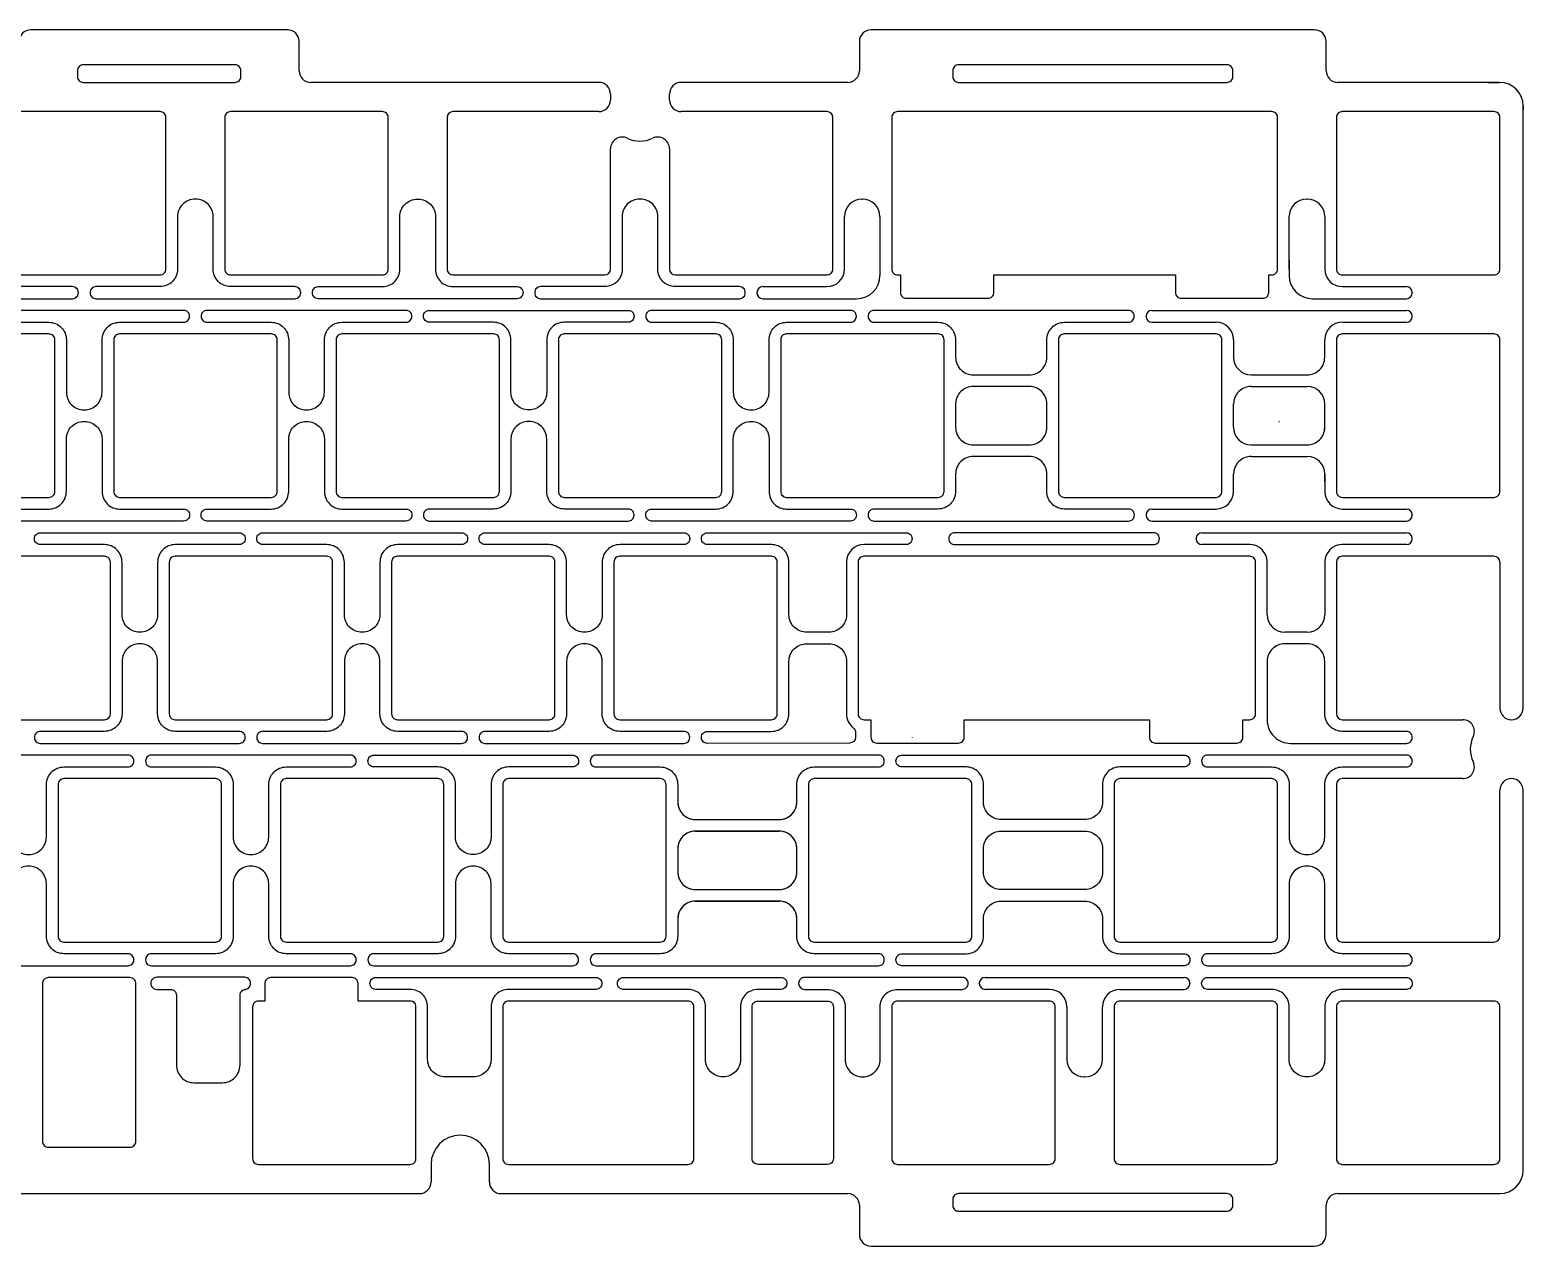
# Model space of a CAD drawing. Header units: millimetres. Extents: x 0 to 304, y 0 to 104.
# Drawn here: x 175.8 to 303.7, y 0 to 104.2 of the extents above; entities that cross this region are included whole.
import ezdxf

# ---------------------------------------------------------------- set-up
doc = ezdxf.new("R2010")
doc.units = ezdxf.units.MM
doc.layers.get('0').update_dxf_attribs({"linetype": 'CONTINUOUS'})

msp = doc.modelspace()

# ---------------------------------------------------------------- linework, layer by layer
for p, q in [((197.87, 104.2), (175.87, 104.2)), ((285.87, 104.2), (247.87, 104.2)), ((198.87, 100.7), (198.87, 103.2)), ((246.87, 103.2), (246.87, 100.7)), ((286.87, 100.7), (286.87, 103.2)), ((224.55, 99.7), (199.87, 99.7)), ((225.55, 98.7), (225.55, 98.2)), ((230.6, 98.2), (230.6, 98.7)), ((245.87, 99.7), (231.6, 99.7)), ((301.67, 99.7), (287.87, 99.7)), ((300.75, 99.7), (301.75, 99.7)), ((303.75, 46.1), (303.75, 97.84)), ((303.75, 97.7), (303.75, 97.39)), ((211.55, 96.7), (211.55, 83.7)), ((224.55, 97.2), (212.05, 97.2)), ((244.1, 97.2), (231.6, 97.2)), ((244.6, 83.7), (244.6, 96.7)), ((225.55, 83.7), (225.55, 94.02)), ((230.6, 94.02), (230.6, 83.7)), ((247.09, 89.7), (247.14, 89.7)), ((285.2, 89.7), (285.25, 89.7)), ((245.59, 83.7), (245.59, 88.2)), ((248.64, 88.2), (248.64, 83.7)), ((283.7, 83.7), (283.7, 88.2)), ((286.75, 88.2), (286.75, 83.7)), ((283.7, 84.5), (283.7, 83.17)), ((212.05, 83.2), (225.05, 83.2)), ((231.1, 83.2), (244.1, 83.2)), ((248.64, 84.38), (248.64, 83.17)), ((238.59, 82.2), (244.09, 82.2)), ((288.25, 82.2), (293.75, 82.2)), ((238.09, 81.7), (238.09, 81.67)), ((238.59, 81.17), (246.64, 81.17)), ((285.7, 81.17), (293.75, 81.17)), ((294.25, 81.7), (294.25, 81.67)), ((271.44, 79.65), (271.44, 79.67)), ((271.44, 79.65), (271.44, 79.67)), ((271.94, 80.17), (293.75, 80.17)), ((271.94, 80.17), (293.75, 80.17)), ((294.25, 79.65), (294.25, 79.67)), ((294.25, 79.65), (294.25, 79.67)), ((271.94, 79.15), (277.44, 79.15)), ((271.94, 79.15), (277.44, 79.15)), ((288.25, 79.15), (293.75, 79.15)), ((288.25, 79.15), (293.75, 79.15)), ((278.94, 77.65), (278.94, 76.15)), ((278.94, 77.65), (278.94, 76.15)), ((278.94, 77.65), (278.94, 76.15)), ((286.75, 76.15), (286.75, 77.65)), ((286.75, 76.15), (286.75, 77.65)), ((286.75, 76.15), (286.75, 77.65)), ((280.44, 74.65), (285.25, 74.65)), ((280.44, 73.65), (285.25, 73.65)), ((278.94, 70.15), (278.94, 72.15)), ((286.75, 70.15), (286.75, 72.15)), ((282.82, 70.65), (282.88, 70.65)), ((286.73, 70.15), (286.73, 69.9)), ((280.44, 68.65), (285.25, 68.65)), ((280.44, 67.65), (285.25, 67.65)), ((278.94, 64.65), (278.94, 66.15)), ((278.94, 64.65), (278.94, 66.15)), ((278.94, 64.65), (278.94, 66.15)), ((286.74, 66.29), (286.75, 64.65)), ((286.75, 66.15), (286.75, 64.65)), ((286.75, 66.15), (286.75, 64.65)), ((271.94, 63.15), (277.44, 63.15)), ((274.12, 63.15), (277.44, 63.15)), ((288.25, 63.15), (293.75, 63.15)), ((288.25, 63.15), (293.75, 63.15)), ((271.44, 62.65), (271.44, 62.62)), ((271.94, 62.12), (293.75, 62.12)), ((274.12, 62.12), (293.75, 62.12)), ((294.25, 62.65), (294.25, 62.62)), ((294.25, 62.65), (294.25, 62.62)), ((275.73, 60.6), (275.73, 60.62)), ((276.23, 61.12), (293.75, 61.12)), ((294.25, 60.6), (294.25, 60.62)), ((280.32, 60.1), (276.23, 60.1)), ((293.75, 60.1), (288.25, 60.1)), ((301.25, 59.1), (288.25, 59.1)), ((281.82, 54.1), (281.82, 58.6)), ((286.75, 58.6), (286.75, 54.1)), ((287.75, 58.6), (287.75, 45.6)), ((301.75, 58.6), (301.75, 46.1)), ((285.25, 52.6), (283.32, 52.6)), ((288.25, 45.1), (298.57, 45.1)), ((302.75, 45.1), (302.75, 45.1)), ((251.39, 43.6), (251.39, 43.57)), ((298.57, 40.05), (288.25, 40.05)), ((287.75, 39.55), (287.75, 26.55)), ((301.75, 26.55), (301.75, 39.05)), ((303.75, 16.56), (303.75, 39.05)), ((303.75, 6.5), (303.75, 39.05)), ((232.81, 36.55), (240.01, 36.55)), ((232.81, 35.55), (240.01, 35.55)), ((232.81, 30.55), (240.01, 30.55)), ((232.81, 29.55), (240.01, 29.55)), ((288.25, 26.05), (301.25, 26.05)), ((257.15, 22.5), (257.15, 22.52)), ((257.65, 23.02), (274.7, 23.02)), ((263.15, 22), (257.65, 22)), ((269.2, 22), (274.7, 22)), ((275.2, 22.52), (275.2, 22.5)), ((264.65, 20.5), (264.65, 16)), ((267.7, 16), (267.7, 20.5)), ((266.2, 14.5), (266.15, 14.5)), ((210.17, 7), (210.17, 5.5)), ((215.17, 5.5), (215.17, 7)), ((172.87, 4.5), (209.17, 4.5)), ((216.17, 4.5), (245.87, 4.5)), ((287.87, 4.5), (301.75, 4.5)), ((246.87, 3.5), (246.87, 1)), ((286.87, 1), (286.87, 3.5)), ((247.87, 0), (285.87, 0))]:
    msp.add_line(p, q)
for points in [[(193.37, 99.7, 0.414214), (193.87, 100.2), (193.87, 100.7, 0.414214), (193.37, 101.2), (180.37, 101.2, 0.414214), (179.87, 100.7), (179.87, 100.2, 0.414214), (180.37, 99.7)], [(278.87, 100.2), (278.87, 100.7, 0.414214), (278.37, 101.2), (255.37, 101.2, 0.414214), (254.87, 100.7), (254.87, 100.2, 0.414214), (255.37, 99.7), (278.37, 99.7, 0.414214)], [(186.95, 83.2, 0.414214), (187.45, 83.7), (187.45, 96.7, 0.414214), (186.95, 97.2), (173.95, 97.2, 0.414214), (173.45, 96.7), (173.45, 83.7, 0.414214), (173.95, 83.2)], [(206, 97.2), (193, 97.2, 0.414214), (192.5, 96.7), (192.5, 83.7, 0.414214), (193, 83.2), (206, 83.2, 0.414214), (206.5, 83.7), (206.5, 96.7, 0.414214)], [(282.2, 83.2, 0.414214), (282.7, 83.7), (282.7, 96.7, 0.414214), (282.2, 97.2), (250.15, 97.2, 0.414214), (249.65, 96.7), (249.65, 83.7, 0.414214), (250.15, 83.2), (250.4, 83.2), (250.4, 81.7, 0.414214), (250.9, 81.2), (257.9, 81.2, 0.414214), (258.4, 81.7), (258.4, 83.2), (273.95, 83.2), (273.95, 81.7, 0.414214), (274.45, 81.2), (281.45, 81.2, 0.414214), (281.95, 81.7), (281.95, 83.2)], [(288.25, 83.2), (301.25, 83.2, 0.414214), (301.75, 83.7), (301.75, 96.7, 0.414214), (301.25, 97.2), (288.25, 97.2, 0.414214), (287.75, 96.7), (287.75, 83.7, 0.414214)], [(170.95, 89.7), (170.9, 89.7, 0.414214), (169.4, 88.2), (169.4, 83.7, -0.414214), (167.9, 82.2), (162.4, 82.2, 0.414214), (161.9, 81.7), (161.9, 81.67, 0.414214), (162.4, 81.17), (179.45, 81.17, 0.414214), (179.95, 81.67), (179.95, 81.7, 0.414214), (179.45, 82.2), (173.95, 82.2, -0.414214), (172.45, 83.7), (172.45, 88.2, 0.414214)], [(180.95, 81.67, 0.414214), (181.45, 81.17), (198.5, 81.17, 0.414214), (199, 81.67), (199, 81.7, 0.414214), (198.5, 82.2), (193, 82.2, -0.414214), (191.5, 83.7), (191.5, 88.2, 0.414214), (190, 89.7), (189.95, 89.7, 0.414214), (188.45, 88.2), (188.45, 83.7, -0.414214), (186.95, 82.2), (181.45, 82.2, 0.414214), (180.95, 81.7)], [(206, 82.2, 0.414214), (207.5, 83.7), (207.5, 88.2, -0.414214), (209, 89.7), (209.05, 89.7, -0.414214), (210.55, 88.2), (210.55, 83.7, 0.414214), (212.05, 82.2), (217.55, 82.2, -0.414214), (218.05, 81.7), (218.05, 81.67, -0.414214), (217.55, 81.17), (200.5, 81.17, -0.414214), (200, 81.67), (200, 81.7, -0.414214), (200.5, 82.2)], [(237.1, 81.67), (237.1, 81.7, 0.414214), (236.6, 82.2), (231.1, 82.2, -0.414214), (229.6, 83.7), (229.6, 88.2, 0.414214), (228.1, 89.7), (228.05, 89.7, 0.414214), (226.55, 88.2), (226.55, 83.7, -0.414214), (225.05, 82.2), (219.55, 82.2, 0.414214), (219.05, 81.7), (219.05, 81.67, 0.414214), (219.55, 81.17), (236.6, 81.17, 0.414214)], [(183.48, 79.15), (188.97, 79.15, 0.414214), (189.47, 79.65), (189.47, 79.67, 0.414214), (188.97, 80.17), (171.92, 80.17, 0.414214), (171.42, 79.67), (171.42, 79.65, 0.414214), (171.92, 79.15), (177.42, 79.15, -0.414214), (178.92, 77.65), (178.92, 73.15, 0.414214), (180.42, 71.65), (180.48, 71.65, 0.414214), (181.98, 73.15), (181.98, 77.65, -0.414214)], [(199.47, 71.65), (199.53, 71.65, 0.414214), (201.03, 73.15), (201.03, 77.65, -0.414214), (202.53, 79.15), (208.02, 79.15, 0.414214), (208.52, 79.65), (208.52, 79.67, 0.414214), (208.02, 80.17), (190.97, 80.17, 0.414214), (190.47, 79.67), (190.47, 79.65, 0.414214), (190.97, 79.15), (196.47, 79.15, -0.414214), (197.97, 77.65), (197.97, 73.15, 0.414214)], [(227.07, 79.15), (221.58, 79.15, 0.414214), (220.08, 77.65), (220.08, 73.15, -0.414214), (218.58, 71.65), (218.52, 71.65, -0.414214), (217.02, 73.15), (217.02, 77.65, 0.414214), (215.52, 79.15), (210.02, 79.15, -0.414214), (209.52, 79.65), (209.52, 79.67, -0.414214), (210.02, 80.17), (227.07, 80.17, -0.414214), (227.57, 79.67), (227.57, 79.65, -0.414214)], [(228.57, 79.67), (228.57, 79.65, 0.414214), (229.07, 79.15), (234.57, 79.15, -0.414214), (236.07, 77.65), (236.07, 73.15, 0.414214), (237.57, 71.65), (237.63, 71.65, 0.414214), (239.13, 73.15), (239.13, 77.65, -0.414214), (240.63, 79.15), (246.12, 79.15, 0.414214), (246.62, 79.65), (246.62, 79.67, 0.414214), (246.12, 80.17), (229.07, 80.17, 0.414214)], [(255.12, 76.15, 0.414214), (256.62, 74.65), (261.44, 74.65, 0.414214), (262.94, 76.15), (262.94, 77.65, -0.414214), (264.44, 79.15), (269.93, 79.15, 0.414214), (270.43, 79.65), (270.43, 79.67, 0.414214), (269.93, 80.17), (248.12, 80.17, 0.414214), (247.62, 79.67), (247.62, 79.65, 0.414214), (248.12, 79.15), (253.62, 79.15, -0.414214), (255.12, 77.65)], [(177.43, 64.15, 0.414214), (177.93, 64.65), (177.93, 77.65, 0.414214), (177.43, 78.15), (164.43, 78.15, 0.414214), (163.93, 77.65), (163.93, 64.65, 0.414214), (164.43, 64.15)], [(183.48, 64.15), (196.48, 64.15, 0.414214), (196.98, 64.65), (196.98, 77.65, 0.414214), (196.48, 78.15), (183.48, 78.15, 0.414214), (182.98, 77.65), (182.98, 64.65, 0.414214)], [(215.53, 78.15), (202.53, 78.15, 0.414214), (202.03, 77.65), (202.03, 64.65, 0.414214), (202.53, 64.15), (215.53, 64.15, 0.414214), (216.03, 64.65), (216.03, 77.65, 0.414214)], [(221.08, 77.65), (221.08, 64.65, 0.414214), (221.58, 64.15), (234.58, 64.15, 0.414214), (235.08, 64.65), (235.08, 77.65, 0.414214), (234.58, 78.15), (221.58, 78.15, 0.414214)], [(240.13, 64.65, 0.414214), (240.63, 64.15), (253.63, 64.15, 0.414214), (254.13, 64.65), (254.13, 77.65, 0.414214), (253.63, 78.15), (240.63, 78.15, 0.414214), (240.13, 77.65)], [(263.94, 77.65), (263.94, 64.65, 0.414214), (264.44, 64.15), (277.44, 64.15, 0.414214), (277.94, 64.65), (277.94, 77.65, 0.414214), (277.44, 78.15), (264.44, 78.15, 0.414214)], [(301.25, 78.15), (288.25, 78.15, 0.414214), (287.75, 77.65), (287.75, 64.65, 0.414214), (288.25, 64.15), (301.25, 64.15, 0.414214), (301.75, 64.65), (301.75, 77.65, 0.414214)], [(256.62, 68.65), (261.44, 68.65, 0.414214), (262.94, 70.15), (262.94, 72.15, 0.414214), (261.44, 73.65), (256.62, 73.65, 0.414214), (255.12, 72.15), (255.12, 70.15, 0.414214)], [(178.92, 64.65), (178.92, 69.15, -0.414214), (180.42, 70.65), (180.48, 70.65, -0.414214), (181.98, 69.15), (181.98, 64.65, 0.414214), (183.48, 63.15), (188.97, 63.15, -0.414214), (189.47, 62.65), (189.47, 62.62, -0.414214), (188.97, 62.12), (171.92, 62.12, -0.414214), (171.42, 62.62), (171.42, 62.65, -0.414214), (171.92, 63.15), (177.42, 63.15, 0.414214)], [(190.47, 62.65, -0.414214), (190.97, 63.15), (196.47, 63.15, 0.414214), (197.97, 64.65), (197.97, 69.15, -0.414214), (199.47, 70.65), (199.53, 70.65, -0.414214), (201.03, 69.15), (201.03, 64.65, 0.414214), (202.53, 63.15), (208.02, 63.15, -0.414214), (208.52, 62.65), (208.52, 62.62, -0.414214), (208.02, 62.12), (190.97, 62.12, -0.414214), (190.47, 62.62)], [(218.58, 70.65), (218.52, 70.65, 0.414214), (217.02, 69.15), (217.02, 64.65, -0.414214), (215.52, 63.15), (210.02, 63.15, 0.414214), (209.52, 62.65), (209.52, 62.62, 0.414214), (210.02, 62.12), (227.07, 62.12, 0.414214), (227.57, 62.62), (227.57, 62.65, 0.414214), (227.07, 63.15), (221.58, 63.15, -0.414214), (220.08, 64.65), (220.08, 69.15, 0.414214)], [(246.12, 63.15, -0.414214), (246.62, 62.65), (246.62, 62.62, -0.414214), (246.12, 62.12), (229.07, 62.12, -0.414214), (228.57, 62.62), (228.57, 62.65, -0.414214), (229.07, 63.15), (234.57, 63.15, 0.414214), (236.07, 64.65), (236.07, 69.15, -0.414214), (237.57, 70.65), (237.63, 70.65, -0.414214), (239.13, 69.15), (239.13, 64.65, 0.414214), (240.63, 63.15)], [(253.62, 63.15), (248.12, 63.15, 0.414214), (247.62, 62.65), (247.62, 62.62, 0.414214), (248.12, 62.12), (269.94, 62.12, 0.414214), (270.44, 62.62), (270.44, 62.65, 0.414214), (269.94, 63.15), (264.44, 63.15, -0.414214), (262.94, 64.65), (262.94, 66.15, 0.414214), (261.44, 67.65), (256.62, 67.65, 0.414214), (255.12, 66.15), (255.12, 64.65, -0.414214)], [(185.24, 52.6), (185.19, 52.6, -0.414214), (183.69, 54.1), (183.69, 58.6, 0.414214), (182.19, 60.1), (176.69, 60.1, -0.414214), (176.19, 60.6), (176.19, 60.62, -0.414214), (176.69, 61.12), (193.74, 61.12, -0.414214), (194.24, 60.62), (194.24, 60.6, -0.414214), (193.74, 60.1), (188.24, 60.1, 0.414214), (186.74, 58.6), (186.74, 54.1, -0.414214)], [(205.79, 58.6), (205.79, 54.1, -0.414214), (204.29, 52.6), (204.24, 52.6, -0.414214), (202.74, 54.1), (202.74, 58.6, 0.414214), (201.24, 60.1), (195.74, 60.1, -0.414214), (195.24, 60.6), (195.24, 60.62, -0.414214), (195.74, 61.12), (212.79, 61.12, -0.414214), (213.29, 60.62), (213.29, 60.6, -0.414214), (212.79, 60.1), (207.29, 60.1, 0.414214)], [(214.29, 60.6), (214.29, 60.62, -0.414214), (214.79, 61.12), (231.84, 61.12, -0.414214), (232.34, 60.62), (232.34, 60.6, -0.414214), (231.84, 60.1), (226.34, 60.1, 0.414214), (224.84, 58.6), (224.84, 54.1, -0.414214), (223.34, 52.6), (223.29, 52.6, -0.414214), (221.79, 54.1), (221.79, 58.6, 0.414214), (220.29, 60.1), (214.79, 60.1, -0.414214)], [(240.84, 54.1), (240.84, 58.6, 0.414214), (239.34, 60.1), (233.84, 60.1, -0.414214), (233.34, 60.6), (233.34, 60.62, -0.414214), (233.84, 61.12), (250.89, 61.12, -0.414214), (251.39, 60.62), (251.39, 60.6, -0.414214), (250.89, 60.1), (247.27, 60.1, 0.414201), (245.77, 58.6), (245.77, 54.1, -0.414214), (244.27, 52.6), (242.34, 52.6, -0.414214)], [(254.53, 60.6, 0.414214), (255.03, 60.1), (272.08, 60.1, 0.414214), (272.58, 60.6), (272.58, 60.62, 0.414214), (272.08, 61.12), (255.03, 61.12, 0.414214), (254.53, 60.62)], [(182.69, 58.6, 0.414214), (182.19, 59.1), (169.19, 59.1, 0.414214), (168.69, 58.6), (168.69, 45.6, 0.414214), (169.19, 45.1), (182.19, 45.1, 0.414214), (182.69, 45.6)], [(187.74, 58.6), (187.74, 45.6, 0.414214), (188.24, 45.1), (201.24, 45.1, 0.414214), (201.74, 45.6), (201.74, 58.6, 0.414214), (201.24, 59.1), (188.24, 59.1, 0.414214)], [(220.79, 58.6, 0.414214), (220.29, 59.1), (207.29, 59.1, 0.414214), (206.79, 58.6), (206.79, 45.6, 0.414214), (207.29, 45.1), (220.29, 45.1, 0.414214), (220.79, 45.6)], [(226.34, 59.1, 0.414214), (225.84, 58.6), (225.84, 45.6, 0.414214), (226.34, 45.1), (239.34, 45.1, 0.414214), (239.84, 45.6), (239.84, 58.6, 0.414214), (239.34, 59.1)], [(248.36, 43.1), (255.36, 43.1, 0.414214), (255.86, 43.6), (255.86, 45.1), (271.73, 45.1), (271.73, 43.6, 0.414214), (272.23, 43.1), (279.23, 43.1, 0.414214), (279.73, 43.6), (279.73, 45.1), (280.32, 45.1, 0.414214), (280.82, 45.6), (280.82, 58.6, 0.414214), (280.32, 59.1), (247.27, 59.1, 0.414214), (246.77, 58.6), (246.77, 45.6, 0.414214), (247.27, 45.1), (247.86, 45.1), (247.86, 43.6, 0.414214)], [(185.19, 51.6, 0.414214), (183.69, 50.1), (183.69, 45.6, -0.414214), (182.19, 44.1), (176.69, 44.1, 0.414214), (176.19, 43.6), (176.19, 43.57, 0.414214), (176.69, 43.07), (193.74, 43.07, 0.414214), (194.24, 43.57), (194.24, 43.6, 0.414214), (193.74, 44.1), (188.24, 44.1, -0.414214), (186.74, 45.6), (186.74, 50.1, 0.414214), (185.24, 51.6)], [(212.79, 44.1), (207.29, 44.1, -0.414214), (205.79, 45.6), (205.79, 50.1, 0.414214), (204.29, 51.6), (204.24, 51.6, 0.414214), (202.74, 50.1), (202.74, 45.6, -0.414214), (201.24, 44.1), (195.74, 44.1, 0.414214), (195.24, 43.6), (195.24, 43.57, 0.414214), (195.74, 43.07), (212.79, 43.07, 0.414214), (213.29, 43.57), (213.29, 43.6, 0.414214)], [(224.84, 45.6), (224.84, 50.1, 0.414214), (223.34, 51.6), (223.29, 51.6, 0.414214), (221.79, 50.1), (221.79, 45.6, -0.414214), (220.29, 44.1), (214.79, 44.1, 0.414214), (214.29, 43.6), (214.29, 43.57, 0.414214), (214.79, 43.07), (231.84, 43.07, 0.414214), (232.34, 43.57), (232.34, 43.6, 0.414214), (231.84, 44.1), (226.34, 44.1, -0.414214)], [(244.27, 51.6, -0.414214), (245.77, 50.1), (245.77, 45.6, 0.231881), (246.35, 44.41, -0.231881), (246.54, 44.02), (246.54, 43.6, -0.413574), (246.04, 43.1), (233.84, 43.07, -0.414854), (233.34, 43.57), (233.34, 43.6, -0.414214), (233.84, 44.1), (239.34, 44.1, 0.414214), (240.84, 45.6), (240.84, 50.1, -0.414214), (242.34, 51.6)], [(288.25, 44.1, -0.414214), (286.75, 45.6), (286.75, 50.1, 0.414214), (285.25, 51.6), (283.32, 51.6, 0.414214), (281.82, 50.1), (281.82, 45.07, 0.414214), (283.82, 43.07), (293.75, 43.07, 0.414214), (294.25, 43.57), (294.25, 43.6, 0.414214), (293.75, 44.1)], [(166.66, 41.55, 0.414214), (167.16, 41.05), (172.66, 41.05, -0.414214), (174.16, 39.55), (174.16, 35.05, 0.414214), (175.66, 33.55), (175.71, 33.55, 0.414214), (177.21, 35.05), (177.21, 39.55, -0.414214), (178.71, 41.05), (184.21, 41.05, 0.414214), (184.71, 41.55), (184.71, 41.57, 0.414214), (184.21, 42.07), (167.16, 42.07, 0.414214), (166.66, 41.57)], [(197.76, 41.05), (203.26, 41.05, 0.414214), (203.76, 41.55), (203.76, 41.57, 0.414214), (203.26, 42.07), (186.21, 42.07, 0.414214), (185.71, 41.57), (185.71, 41.55, 0.414214), (186.21, 41.05), (191.71, 41.05, -0.414214), (193.21, 39.55), (193.21, 35.05, 0.414214), (194.71, 33.55), (194.76, 33.55, 0.414214), (196.26, 35.05), (196.26, 39.55, -0.414214)], [(222.31, 41.05), (216.81, 41.05, 0.414214), (215.31, 39.55), (215.31, 35.05, -0.414214), (213.81, 33.55), (213.76, 33.55, -0.414214), (212.26, 35.05), (212.26, 39.55, 0.414214), (210.76, 41.05), (205.26, 41.05, -0.414214), (204.76, 41.55), (204.76, 41.57, -0.414214), (205.26, 42.07), (222.31, 42.07, -0.414214), (222.81, 41.57), (222.81, 41.55, -0.414214)], [(229.81, 41.05, -0.414214), (231.31, 39.55), (231.31, 38.05, 0.414214), (232.81, 36.55), (240.01, 36.55, 0.414214), (241.51, 38.05), (241.51, 39.55, -0.414214), (243.01, 41.05), (248.51, 41.05, 0.414214), (249.01, 41.55), (249.01, 41.57, 0.414214), (248.51, 42.07), (224.31, 42.07, 0.414214), (223.81, 41.57), (223.81, 41.55, 0.414214), (224.31, 41.05)], [(266.2, 36.55), (259.01, 36.55, -0.414214), (257.51, 38.05), (257.51, 39.55, 0.414214), (256.01, 41.05), (250.51, 41.05, -0.414214), (250.01, 41.55), (250.01, 41.57, -0.414214), (250.51, 42.07), (274.7, 42.07, -0.414214), (275.2, 41.57), (275.2, 41.55, -0.414214), (274.7, 41.05), (269.2, 41.05, 0.414214), (267.7, 39.55), (267.7, 38.05, -0.414214)], [(276.2, 41.57), (276.2, 41.55, 0.414214), (276.7, 41.05), (282.2, 41.05, -0.414214), (283.7, 39.55), (283.7, 35.05, 0.414214), (285.2, 33.55), (285.25, 33.55, 0.414214), (286.75, 35.05), (286.75, 39.55, -0.414214), (288.25, 41.05), (293.75, 41.05, 0.414214), (294.25, 41.55), (294.25, 41.57, 0.414214), (293.75, 42.07), (276.7, 42.07, 0.414214)], [(192.21, 39.55, 0.414214), (191.71, 40.05), (178.71, 40.05, 0.414214), (178.21, 39.55), (178.21, 26.55, 0.414214), (178.71, 26.05), (191.71, 26.05, 0.414214), (192.21, 26.55)], [(197.26, 39.55), (197.26, 26.55, 0.414214), (197.76, 26.05), (210.76, 26.05, 0.414214), (211.26, 26.55), (211.26, 39.55, 0.414214), (210.76, 40.05), (197.76, 40.05, 0.414214)], [(230.31, 39.55, 0.414214), (229.81, 40.05), (216.81, 40.05, 0.414214), (216.31, 39.55), (216.31, 26.55, 0.414214), (216.81, 26.05), (229.81, 26.05, 0.414214), (230.31, 26.55)], [(243.01, 40.05, 0.414214), (242.51, 39.55), (242.51, 26.55, 0.414214), (243.01, 26.05), (256.01, 26.05, 0.414214), (256.51, 26.55), (256.51, 39.55, 0.414214), (256.01, 40.05)], [(268.7, 26.55, 0.414214), (269.2, 26.05), (282.2, 26.05, 0.414214), (282.7, 26.55), (282.7, 39.55, 0.414214), (282.2, 40.05), (269.2, 40.05, 0.414214), (268.7, 39.55)], [(232.81, 30.55), (240.01, 30.55, 0.414214), (241.51, 32.05), (241.51, 34.05, 0.414214), (240.01, 35.55), (232.81, 35.55, 0.414214), (231.31, 34.05), (231.31, 32.05, 0.414214)], [(257.51, 32.05), (257.51, 34.05, -0.414214), (259.01, 35.55), (266.2, 35.55, -0.414214), (267.7, 34.05), (267.7, 32.05, -0.414214), (266.2, 30.55), (259.01, 30.55, -0.414214)], [(184.71, 24.52), (184.71, 24.55, 0.414214), (184.21, 25.05), (178.71, 25.05, -0.414214), (177.21, 26.55), (177.21, 31.05, 0.414214), (175.71, 32.55), (175.66, 32.55, 0.414214), (174.16, 31.05), (174.16, 26.55, -0.414214), (172.66, 25.05), (167.16, 25.05, 0.414214), (166.66, 24.55), (166.66, 24.52, 0.414214), (167.16, 24.02), (184.21, 24.02, 0.414214)], [(185.71, 24.55), (185.71, 24.52, 0.414214), (186.21, 24.02), (203.26, 24.02, 0.414214), (203.76, 24.52), (203.76, 24.55, 0.414214), (203.26, 25.05), (197.76, 25.05, -0.414214), (196.26, 26.55), (196.26, 31.05, 0.414214), (194.76, 32.55), (194.71, 32.55, 0.414214), (193.21, 31.05), (193.21, 26.55, -0.414214), (191.71, 25.05), (186.21, 25.05, 0.414214)], [(222.31, 25.05), (216.81, 25.05, -0.414214), (215.31, 26.55), (215.31, 31.05, 0.414214), (213.81, 32.55), (213.76, 32.55, 0.414214), (212.26, 31.05), (212.26, 26.55, -0.414214), (210.76, 25.05), (205.26, 25.05, 0.414214), (204.76, 24.55), (204.76, 24.52, 0.414214), (205.26, 24.02), (222.31, 24.02, 0.414214), (222.81, 24.52), (222.81, 24.55, 0.414214)], [(293.75, 25.05), (288.25, 25.05, -0.414214), (286.75, 26.55), (286.75, 31.05, 0.414214), (285.25, 32.55), (285.2, 32.55, 0.414214), (283.7, 31.05), (283.7, 26.55, -0.414214), (282.2, 25.05), (276.7, 25.05, 0.414214), (276.2, 24.55), (276.2, 24.52, 0.414214), (276.7, 24.02), (293.75, 24.02, 0.414214), (294.25, 24.52), (294.25, 24.55, 0.414214)], [(243.01, 25.05, -0.414409), (241.51, 26.55), (241.51, 28.05, 0.414214), (240.01, 29.55), (232.81, 29.55, 0.414214), (231.31, 28.05), (231.31, 26.55, -0.414214), (229.81, 25.05), (224.31, 25.05, 0.414214), (223.81, 24.55), (223.81, 24.52, 0.414214), (224.31, 24.02), (248.51, 24.02, 0.414214), (249.01, 24.52), (249.01, 24.55, 0.414214), (248.51, 25.05)], [(274.7, 25.05, -0.414214), (275.2, 24.55), (275.2, 24.52, -0.414214), (274.7, 24.02), (250.51, 24.02, -0.414214), (250.01, 24.52), (250.01, 24.55, -0.414214), (250.51, 25.05), (256.01, 25.05, 0.414214), (257.51, 26.55), (257.51, 28.05, -0.414214), (259.01, 29.55), (266.2, 29.55, -0.414214), (267.7, 28.05), (267.7, 26.55, 0.414409), (269.2, 25.05)], [(176.87, 8.97, 0.414214), (177.37, 8.47), (184.37, 8.47, 0.414214), (184.87, 8.97), (184.87, 22.5, 0.414214), (184.37, 23), (177.37, 23, 0.414214), (176.87, 22.5)], [(186.66, 23.03, 0.414214), (186.16, 22.53), (186.16, 22.5, 0.414214), (186.66, 22), (187.85, 22, -0.414214), (188.35, 21.5), (188.35, 15.5, 0.414214), (189.85, 14), (192.3, 14, 0.414214), (193.8, 15.5), (193.8, 21.5, -0.414214), (194.3, 22), (194.21, 22, 0.414214), (194.71, 22.5), (194.71, 22.53, 0.414214), (194.21, 23.03)], [(194.88, 7.5, 0.414214), (195.38, 7), (208.38, 7, 0.414214), (208.88, 7.5), (208.88, 20.5, 0.414214), (208.38, 21), (203.92, 21), (203.92, 22.5, 0.414214), (203.42, 23), (196.42, 23, 0.414214), (195.92, 22.5), (195.92, 21), (195.38, 21, 0.414214), (194.88, 20.5)], [(224.31, 22), (216.81, 22, 0.414214), (215.31, 20.5), (215.31, 16, -0.414214), (213.81, 14.5), (211.38, 14.5, -0.414214), (209.88, 16), (209.88, 20.5, 0.414214), (208.38, 22), (205.43, 22, -0.414214), (204.93, 22.5), (204.93, 22.52, -0.414214), (205.43, 23.02), (224.31, 23.02, -0.414214), (224.81, 22.52), (224.81, 22.5, -0.414214)], [(240.17, 23.02, -0.414214), (240.67, 22.52), (240.67, 22.5, -0.41416), (240.17, 22), (238.19, 22, 0.414214), (236.69, 20.5), (236.69, 16, -0.414214), (235.19, 14.5), (235.19, 14.5, -0.414214), (233.69, 16), (233.69, 20.5, 0.414214), (232.19, 22), (232.14, 22), (226.64, 22, -0.414214), (226.14, 22.5), (226.14, 22.52, -0.414214), (226.64, 23.02)], [(256.2, 22.5), (256.2, 22.52, 0.414214), (255.7, 23.02), (242.17, 23.02, 0.414214), (241.67, 22.52), (241.67, 22.5, 0.41416), (242.17, 22), (244.15, 22, -0.414214), (245.65, 20.5), (245.65, 16, 0.414214), (247.15, 14.5), (247.15, 14.5, 0.414214), (248.65, 16), (248.65, 20.5, -0.414214), (250.15, 22), (250.2, 22), (255.7, 22, 0.414214)], [(276.7, 22, -0.414214), (276.2, 22.5), (276.2, 22.52, -0.414214), (276.7, 23.02), (293.75, 23.02, -0.414214), (294.25, 22.52), (294.25, 22.5, -0.414214), (293.75, 22), (288.25, 22, 0.414214), (286.75, 20.5), (286.75, 16, -0.414214), (285.25, 14.5), (285.2, 14.5, -0.414214), (283.7, 16), (283.7, 20.5, 0.414214), (282.2, 22)], [(216.31, 7.5, 0.414214), (216.81, 7), (232.19, 7, 0.414214), (232.69, 7.5), (232.69, 20.5, 0.414214), (232.19, 21), (216.81, 21, 0.414214), (216.31, 20.5)], [(244.65, 20.5), (244.65, 7.5, -0.414214), (244.15, 7), (238.19, 7, -0.414214), (237.69, 7.5), (237.69, 20.5, -0.414214), (238.19, 21), (244.15, 21, -0.414214)], [(249.65, 20.5), (249.65, 7.5, 0.414214), (250.15, 7), (263.15, 7, 0.414214), (263.65, 7.5), (263.65, 20.5, 0.414214), (263.15, 21), (250.15, 21, 0.414214)], [(268.7, 20.5), (268.7, 7.5, 0.414214), (269.2, 7), (282.2, 7, 0.414214), (282.7, 7.5), (282.7, 20.5, 0.414214), (282.2, 21), (269.2, 21, 0.414214)], [(301.25, 21), (288.25, 21, 0.414214), (287.75, 20.5), (287.75, 7.5, 0.414214), (288.25, 7), (301.25, 7, 0.414214), (301.75, 7.5), (301.75, 20.5, 0.414214)], [(278.37, 4.5), (255.37, 4.5, 0.414214), (254.87, 4), (254.87, 3.5, 0.414214), (255.37, 3), (278.37, 3, 0.414214), (278.87, 3.5), (278.87, 4, 0.414214)]]:
    msp.add_lwpolyline(points, format="xyb", close=True)
for centre, radius, start, end in [((175.87, 103.2), 1, 90, 180), ((197.87, 103.2), 1, 0, 90), ((247.87, 103.2), 1, 90, 180), ((285.87, 103.2), 1, 0, 90), ((199.87, 100.7), 1, 180, 270), ((245.87, 100.7), 1, -90, 0), ((287.87, 100.7), 1, 180, 270), ((224.55, 98.7), 1, 0, 90), ((231.6, 98.7), 1, 90, 180), ((301.75, 97.7), 2, 0, 90), ((224.55, 98.2), 1, -90, 0), ((231.6, 98.2), 1, 180, 270), ((212.05, 96.7), 0.5, 90, 180), ((244.1, 96.7), 0.5, 0, 90), ((226.55, 94.02), 1, 64.1602, 180), ((228.07, 97.17), 2.5, 244.1602, 295.8398), ((229.6, 94.02), 1, 0, 115.8398), ((247.09, 88.2), 1.5, 90, 180), ((247.14, 88.2), 1.5, 0, 90), ((285.2, 88.2), 1.5, 90, 180), ((285.25, 88.2), 1.5, 0, 90), ((212.05, 83.7), 0.5, 180, 270), ((225.05, 83.7), 0.5, -90, 0), ((231.1, 83.7), 0.5, 180, 270), ((244.09, 83.7), 1.5, -90, 0), ((244.1, 83.7), 0.5, -90, 0), ((246.64, 83.17), 2, -90, 0), ((285.7, 83.17), 2, 180, 270), ((288.25, 83.7), 1.5, 180, 270), ((238.59, 81.7), 0.5, 90, 180), ((293.75, 81.7), 0.5, 0, 90), ((238.59, 81.67), 0.5, 180, 270), ((293.75, 81.67), 0.5, -90, 0), ((271.94, 79.67), 0.5, 90, 180), ((271.94, 79.67), 0.5, 90, 180), ((271.94, 79.65), 0.5, 180, 270), ((271.94, 79.65), 0.5, 180, 270), ((293.75, 79.67), 0.5, 0, 90), ((293.75, 79.67), 0.5, 0, 90), ((293.75, 79.65), 0.5, -90, 0), ((293.75, 79.65), 0.5, -90, 0), ((277.44, 77.65), 1.5, 0, 90), ((277.44, 77.65), 1.5, 0, 90), ((277.44, 77.65), 1.5, 0, 90), ((288.25, 77.65), 1.5, 90, 180), ((288.25, 77.65), 1.5, 90, 180), ((288.25, 77.65), 1.5, 90, 180), ((280.44, 76.15), 1.5, 180, 270), ((285.25, 76.15), 1.5, -90.1187, 0.0001), ((280.44, 72.15), 1.5, 89.9976, 180), ((285.25, 72.15), 1.5, 0, 90), ((280.44, 70.15), 1.5, 180, 270), ((285.25, 70.15), 1.5, -90.1187, 0.0001), ((280.44, 66.15), 1.5, 89.9976, 180), ((285.25, 66.15), 1.5, 0, 90), ((277.44, 64.65), 1.5, -90, 0), ((277.44, 64.65), 1.5, -90, 0), ((277.44, 64.65), 1.5, -90, 0), ((288.25, 64.65), 1.5, 180, 270), ((288.25, 64.65), 1.5, 180, 270), ((288.25, 64.65), 1.5, 180, 270), ((271.94, 62.65), 0.5, 90, 180), ((293.75, 62.65), 0.5, 0, 90), ((293.75, 62.65), 0.5, 0, 90), ((271.94, 62.62), 0.5, 180, 270), ((293.75, 62.62), 0.5, -90, 0), ((293.75, 62.62), 0.5, -90, 0), ((276.23, 60.62), 0.5, 90, 180), ((276.23, 60.6), 0.5, 180, 270), ((293.75, 60.62), 0.5, 0, 90), ((293.75, 60.6), 0.5, -90, 0), ((280.32, 58.6), 1.5, 0, 90), ((288.25, 58.6), 1.5, 90, 180), ((288.25, 58.6), 0.5, 90, 180), ((301.25, 58.6), 0.5, 0, 90), ((283.32, 54.1), 1.5, 180, 270), ((285.25, 54.1), 1.5, -90, 0), ((302.75, 46.1), 1, 180, 270), ((302.75, 46.1), 1, -90, 0), ((288.25, 45.6), 0.5, 180, 270), ((298.57, 44.1), 1, -25.838, 90), ((301.72, 42.57), 2.5, 154.162, 205.838), ((298.57, 41.05), 1, -90, 25.838), ((288.25, 39.55), 0.5, 90, 180), ((302.75, 39.05), 1, 0, 180), ((232.81, 38.05), 1.5, 180, 270), ((240.01, 38.05), 1.5, -90, 0), ((232.81, 34.05), 1.5, 90, 180), ((240.01, 34.05), 1.5, 0, 90), ((232.81, 32.05), 1.5, 180, 270), ((240.01, 32.05), 1.5, -90, 0), ((232.81, 28.05), 1.5, 90, 180), ((240.01, 28.05), 1.5, 0, 90), ((288.25, 26.55), 0.5, 180, 270), ((301.25, 26.55), 0.5, -90, 0), ((257.65, 22.52), 0.5, 90, 180), ((257.65, 22.5), 0.5, 180, 270), ((263.15, 20.5), 1.5, 0, 90), ((269.2, 20.5), 1.5, 90, 180), ((274.7, 22.52), 0.5, 0, 90), ((274.7, 22.5), 0.5, -90, 0), ((266.15, 16), 1.5, 180, 270), ((266.2, 16), 1.5, -90, 0), ((212.67, 7), 2.5, 0, 180), ((301.75, 6.5), 2, -90, 0), ((209.17, 5.5), 1, -90, 0), ((216.17, 5.5), 1, 180, 270), ((245.87, 3.5), 1, 0, 90), ((287.87, 3.5), 1, 90, 180), ((247.87, 1), 1, 180, 270), ((285.87, 1), 1, -90, 0)]:
    msp.add_arc(centre, radius, start, end)

doc.saveas('drawing.dxf')
